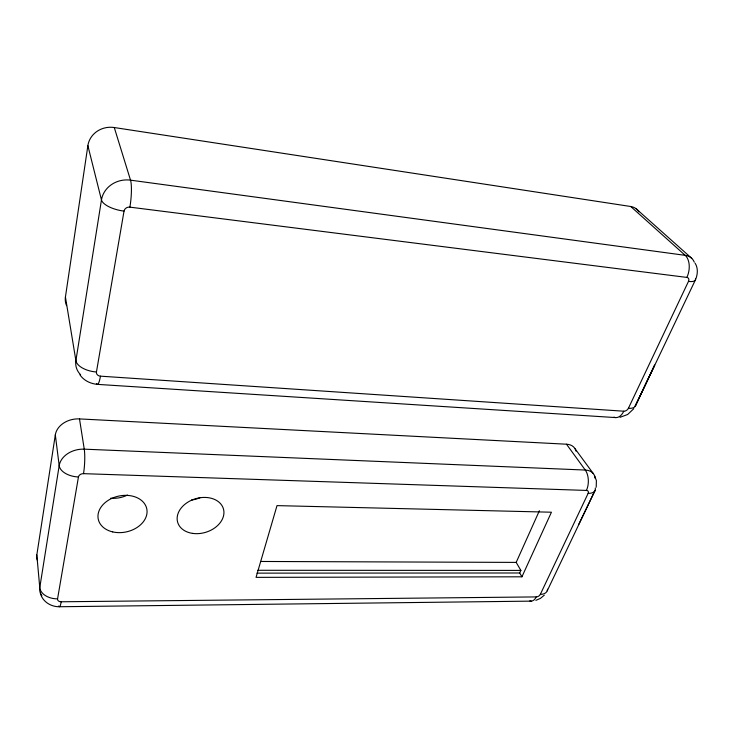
<?xml version="1.0" encoding="UTF-8"?>
<svg xmlns="http://www.w3.org/2000/svg" width="734" height="734" viewBox="0 0 734 734"><rect width="100%" height="100%" fill="white"/><g stroke="black" fill="none" stroke-linecap="round" stroke-linejoin="round"><path stroke-width="1.1" d="M66.583 305.647A21.525 18.322 -5 0 1 65.427 297.022L87.869 145.662A23.057 21.506 2.9 0 1 114.275 127.532L630.745 206.502A19.405 14.276 -44.7 0 1 638.864 211.805M596.21 487.202L596.384 480.559L594.568 475.788M41.866 595.687A20.873 14.524 -10.4 0 1 39.774 587.622L36.819 554.941L55.325 434.867A21.47 16.698 -8.3 0 1 79.501 418.912L566.501 444.208A17.533 11.937 -33.3 0 1 576.025 451.162M536.215 596.916L61.206 601.779A4.22 2.918 -10.6 0 1 57.564 598.852L78.455 476.962A4.505 3.404 -9.6 0 1 83.502 473.659L586.429 490.431A3.652 2.395 -33 0 1 588.136 493.358L540.316 594.393A3.413 2.129 -29.2 0 1 536.215 596.916A13.671 7.156 87.5 0 1 529.81 600.88M623.79 411.205L100.466 376.166A4.743 3.863 -8.5 0 1 96.448 371.982L124.028 211.117A5.11 4.624 -5.9 0 1 129.881 207.144L686.877 277.415A4.239 2.936 -42.8 0 1 688.474 281.406L628.396 408.315A3.872 2.615 -36.7 0 1 623.79 411.205A15.019 9.037 -85.6 0 1 613.936 417.169M521.929 576.805L551.436 512.213L277.012 505.616L256.047 577.364L521.929 576.805L519.7 572.988L520.874 570.41L516.176 562.4L539.398 510.717M635.424 405.792L654.673 365.055L635.121 406.388L695.474 279.792C697.722 274.562 698.291 268.103 695.07 263.157M547.234 590.815L594.797 490.982M578.713 524.443L595.136 490.312M633.791 408.682L627.662 414.49L620.037 417.307M544.298 595.182L540.389 598.403L535.875 600.357M531.288 601.128L59.39 606.743C50.967 606.899 42.333 601.596 40.361 593.063M257.836 570.29L520.874 570.41M257.01 573.135L519.7 572.988M260.698 561.464L516.176 562.4M615.716 417.591L97.374 384.368C90.612 383.763 83.74 380.579 79.923 374.79M691.767 258.368L635.947 208.575M630.745 206.502L685.198 255.34A20.965 14.634 -43 0 1 694.272 262.148M593.347 473.632L575.117 448.841M566.501 444.208L585.282 470.054A18.066 11.973 -33.1 0 1 595.109 478.256M114.275 127.532L130.524 180.16A20.194 3.56 -84.7 0 1 129.881 207.144M87.869 145.662L101.466 199.932L75.896 360.642A23.433 19.194 -8.1 0 0 80.547 374.707M65.427 297.022L75.896 360.642A18.845 9.588 9.5 0 0 96.448 371.982M79.501 418.912L84.254 449.162A17.332 2.707 -87 0 1 83.502 473.659M55.325 434.867L59.188 465.631L39.774 587.622A16.552 11.157 4.6 0 0 57.564 598.852M124.028 211.117A20.497 7.991 11.8 0 1 101.466 199.932A25.222 22.919 -5 0 1 130.524 180.16L685.198 255.34A16.359 10.294 -78.6 0 1 686.877 277.415M635.571 404.425A15.386 6.468 23.5 0 1 628.396 408.315M695.483 278.654A16.487 5.221 22 0 1 688.474 281.406M100.466 376.166A18.267 3.028 -86.2 0 1 96.539 383.506M37.406 560.336A20.185 14.386 -9.7 0 1 36.819 554.941M586.429 490.431A14.386 8.239 -89 0 0 585.282 470.054L84.254 449.162A22.259 16.955 -9.3 0 0 59.188 465.631A17.772 10.414 7.7 0 0 78.455 476.962M595.274 488.018A14.662 7.184 24.7 0 1 588.136 493.358M547.555 589.191A13.799 7.89 26.5 0 1 540.316 594.393M61.206 601.779A16.258 2.294 -87.8 0 1 58.72 606.036M127.432 495.055A23.883 18.066 -11.5 0 1 110.696 498.202M200.125 497.67A22.993 17.341 -15.9 0 1 191.501 500.019M112.697 531.902A24.809 18.304 -12.3 0 0 146.91 509.561A24.809 18.304 -12.3 0 0 107.935 500.524A24.809 18.304 -12.3 0 0 112.697 531.902M192.436 533.37A23.855 17.543 -16.5 0 0 223.604 509.524A23.855 17.543 -16.5 0 0 185.564 503.753A23.855 17.543 -16.5 0 0 192.436 533.37"/></g></svg>
